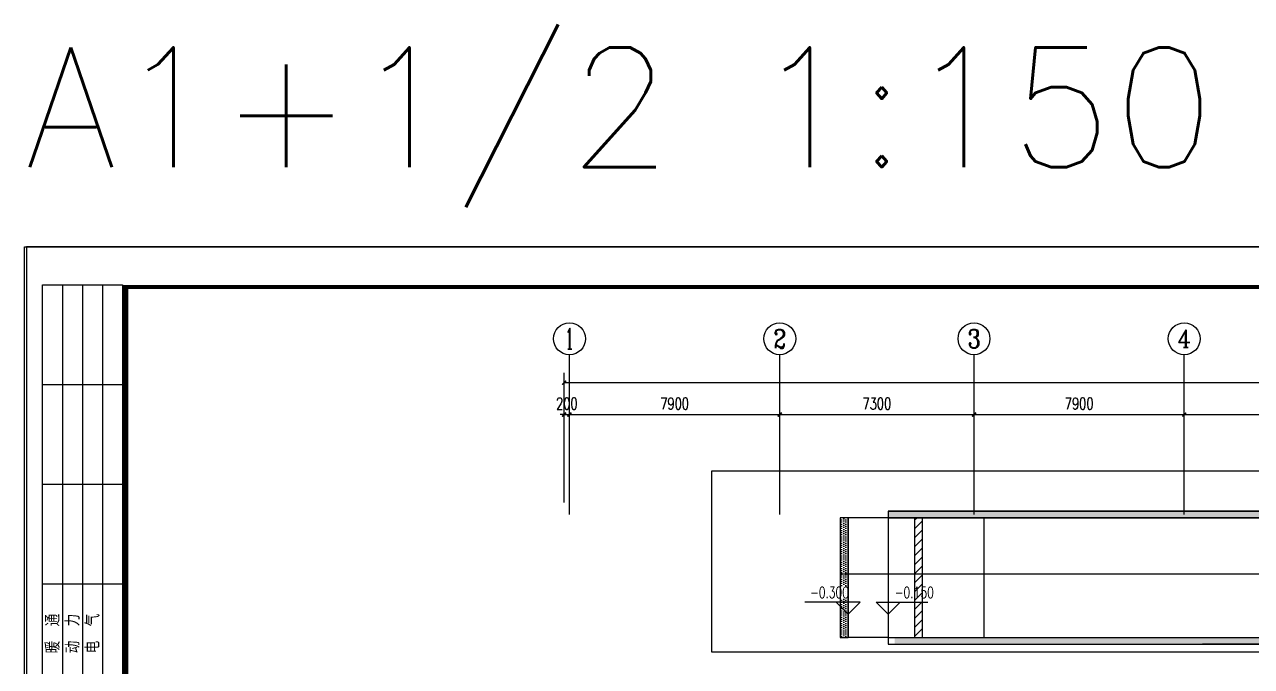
# Model space of a CAD drawing. Extents: x 1398449 to 2142961, y 256969 to 1032940.
# Drawn here: x 1498714 to 1544816, y 869472 to 893590 of the extents above; entities that cross this region are included whole.
import ezdxf
from ezdxf.enums import TextEntityAlignment as Align
from ezdxf.xclip import XClip

# ---------------------------------------------------------------- set-up
doc = ezdxf.new("R2010")
doc.units = 0
doc.header["$LTSCALE"] = 1500
doc.header["$PDSIZE"] = 50
doc.linetypes.add('__DASH', pattern=[0.35, 0.25, -0.1])
doc.linetypes.add('DASH', pattern=[0.35, 0.25, -0.1])
for name, color, linetype in [('1-建筑底图', 8, 'Continuous'), ('A-ANNO-IDEN-INDX', 3, 'Continuous'), ('A-ANNO-IDEN-LEVL', 3, 'Continuous'), ('A-ANNO-TXT', 7, 'Continuous'), ('AXIS_TEXT', 7, 'Continuous'), ('BTTK', 7, 'Continuous'), ('PUB_HATCH', 8, 'Continuous'), ('PUB_TITLE', 4, 'Continuous'), ('党校-主楼（一期）参照$0$PUB_TITLE', 7, 'Continuous'), ('公用-影线', 8, 'Continuous'), ('建筑-墙体', 2, 'Continuous'), ('建筑-柱子', 2, 'Continuous'), ('建筑-门窗', 4, 'Continuous'), ('覆土', 7, 'Continuous'), ('顶板排水', 43, 'Continuous')]:
    doc.layers.add(name, color=color, linetype=linetype)
doc.layers.add('yichutu', color=7, linetype='Continuous', true_color=0xffffff, plot=False)
doc.layers.add('建筑-门窗-编号', color=7, linetype='Continuous', lineweight=9)
doc.styles.add('_TCH_AXIS', font='COMPLEX', dxfattribs={"bigfont": 'GBCBIG'})
doc.styles.add('_TCH_DIM_T3', font='SIMPLEX', dxfattribs={"width": 0.705882, "bigfont": 'GBCBIG'})
doc.styles.add('_TEL_DIM', font='SIMPLEX', dxfattribs={"width": 0.8, "height": 3.5, "bigfont": 'HZTXT'})
doc.styles.add('A_DIM', font='simplex.shx', dxfattribs={"width": 0.7, "bigfont": 'gbcbig.shx'})
doc.styles.add('COMPLEX', font='COMPLEX')
doc.styles.add('HZ(TK)', font='geniso.shx', dxfattribs={"width": 0.9, "bigfont": 'hztxt.shx'})
doc.styles.get("Standard").update_dxf_attribs({"font": 'gbeitc.shx', "bigfont": 'gbcbig.shx'})
doc.linetypes.add('JIEDI', pattern='A,1.25,-0.25,0.25,-0.25,0.625,["/",Standard,S=0.6,R=0,X=0,Y=-0.3],0.625,-0.25,0.25,-0.25', length=4)
doc.dimstyles.new('_TCH_ARCH&&150', dxfattribs={"dimtxt": 446.25, "dimasz": 150, "dimexe": 375, "dimexo": 450, "dimgap": 189.375, "dimtad": 1, "dimdec": 0, "dimzin": 0, "dimdsep": 46, "dimtxsty": '_TCH_DIM_T3', "dimblk": 'ARCHTICK', "dimcen": 0.09, "dimclrt": 7, "dimazin": 2, "dimtfac": 1, "dimtdec": 0, "dimtix": 1, "dimtmove": 2, "dimatfit": 3, "dimfxl": 1, "dimtolj": 1, "dimtzin": 0, "dimarcsym": 0})

# ---------------------------------------------------------------- blocks, each defined once
blk = doc.blocks.new('$DorLib2D$00000037')
at = {"linetype": 'DASH'}
blk.add_line((0.5, 0), (-0.5, 0), dxfattribs=at)
blk = doc.blocks.new('_FZH')
blk.add_lwpolyline([(-0.5, -0.5), (0.5, -0.5), (0.5, 0.5), (-0.5, 0.5)], close=True)
at = {"layer": 'PUB_HATCH'}
blk.add_solid([(-0.5, -0.5), (0.5, -0.5), (-0.5, 0.5), (0.5, 0.5)], dxfattribs=at)
blk = doc.blocks.new('A$C05603C06')
h = blk.add_hatch()
h.set_pattern_fill('ANSI31', color=256, scale=150, angle=180)
h.set_pattern_definition([(225, (12590194.07, -3251143.81), (168.3798023, -168.3798023), [])])
h.paths.add_polyline_path([(-23131, 9400), (-22831, 9400), (-22831, 13900), (-23131, 13900)])
h = blk.add_hatch()
h.set_pattern_fill('ANSI31', color=256, scale=150, angle=90)
h.set_pattern_definition([(135, (-3253043.82, -12607941.74), (-168.3798023, -168.3798023), [])])
h.paths.add_polyline_path([(12300, 1400), (12300, 1100), (7500, 1100), (7500, 1400)])
at = {"layer": '公用-影线'}
for points in [[(-24131, 13900), (12300, 13900), (12550, 14150), (-24131, 14150)], [(12550, 14150), (12300, 13900), (12300, -200), (12550, -200)], [(-23880, 9150), (3000, 9150), (3000, 9400), (-23880, 9400)], [(7250, 100), (7500, 100), (7500, 5150), (7250, 5150)]]:
    blk.add_hatch(color=256, dxfattribs=at).paths.add_polyline_path(points)
h = blk.add_hatch(color=256, dxfattribs=at)
edge = h.paths.add_edge_path()
edge.add_line((6507, 7300), (6645, 7086))
edge.add_line((6645, 7086), (6644, 7087))
edge.add_line((6644, 7087), (6859, 7215))
edge.add_arc((3000, 4900), 4500, 30.9638, 90)
edge.add_line((3000, 9400), (3000, 9150))
edge.add_arc((3000, 4900), 4250, 34.3819, 90, ccw=False)
h = blk.add_hatch(color=256, dxfattribs=at)
edge = h.paths.add_edge_path()
edge.add_line((6644, 7087), (6800, 6803))
edge.add_arc((3000, 4900), 4250, 0, 26.6047, ccw=False)
edge.add_line((7250, 4900), (7500, 4900))
edge.add_arc((3000, 4900), 4500, 0, 30.9638)
edge.add_line((6859, 7215), (6644, 7087))
at = {"layer": '顶板排水'}
h = blk.add_hatch(dxfattribs=at)
h.set_pattern_fill('DOTS', color=256, scale=50, angle=90)
h.set_pattern_definition([(90, (-141983.41, -1944221.05), (-79.375, 39.6875), [0, -79.375])])
h.paths.add_polyline_path([(-25631, 13900), (-25931, 13900), (-25931, 9400), (-25631, 9400)])
for p, q in [((-25631, 13900), (-25631, 9400)), ((-25631, 9400), (-25631, 13900)), ((-24131, 13900), (-24131, 9400)), ((-20531, 13900), (-20531, 9400)), ((3000, 9400), (3000, 13900)), ((-25931, 11800), (3000, 11800)), ((-24131, 9400), (-25631, 9400)), ((1910, 9400), (3000, 9400)), ((-1194, 9150), (-12320, 9150)), ((2230, 9150), (3000, 9150)), ((7500, 4900), (12400, 4900)), ((9900, 3700), (9900, 4900)), ((7500, 3700), (12300, 3700))]:
    blk.add_line(p, q)
for points in [[(12400, 13900), (-25931, 13900), (-25931, 9400), (-25631, 9400), (-25631, 13900)], [(12400, 9150), (12550, 9150), (12550, 14150), (-24131, 14150), (-24131, 9150), (3000, 9150)], [(-23131, 13900), (-23131, 9400), (-22831, 9400), (-22831, 13900)]]:
    blk.add_lwpolyline(points)
blk.add_lwpolyline([(12300, 1400), (12300, 1100), (7500, 1100), (7500, 1400)], close=True)
blk.add_arc((3000, 4900), 6900, 0, 90)
at = {"layer": 'A-ANNO-IDEN-INDX'}
for p, q in [((9112, 9400), (9112, 10032)), ((9112, 10032), (11798, 10032))]:
    blk.add_line(p, q, dxfattribs=at)
at = {"layer": 'A-ANNO-IDEN-INDX', "const_width": 60}
blk.add_lwpolyline([(9112, 9370, 1), (9112, 9430, 1)], format="xyb", close=True, dxfattribs=at)
at = {"layer": 'A-ANNO-IDEN-LEVL'}
for p, q in [((3000, 11800), (2550, 12250)), ((2550, 12250), (4771, 12250)), ((3000, 11800), (3450, 12250)), ((-25181, 10731), (-27262, 10731)), ((-25631, 10281), (-26081, 10731)), ((-25631, 10281), (-25181, 10731)), ((-24131, 10281), (-24581, 10731)), ((-24581, 10731), (-22631, 10731)), ((-24131, 10281), (-23681, 10731)), ((10375, 4900), (9925, 5350)), ((9925, 5350), (12146, 5350)), ((10375, 4900), (10825, 5350)), ((10383, 3700), (9933, 4150)), ((9933, 4150), (12154, 4150)), ((10383, 3700), (10833, 4150)), ((10348, 100), (9898, 550)), ((9898, 550), (12119, 550)), ((10348, 100), (10798, 550))]:
    blk.add_line(p, q, dxfattribs=at)
at = {"layer": '建筑-墙体'}
for p, q in [((-24131, 14150), (12550, 14150)), ((-24131, 14150), (-24131, 13900)), ((-24131, 13900), (12300, 13900)), ((12300, 13900), (12300, -200)), ((12550, 14150), (12550, -200)), ((-24131, 9400), (3000, 9400)), ((-24131, 9400), (-24131, 9150)), ((-24131, 9150), (3000, 9150)), ((7250, 5850), (7250, 100)), ((7500, 4900), (7500, 100)), ((12550, -200), (12300, -200))]:
    blk.add_line(p, q, dxfattribs=at)
for radius, start, end in [(4500, 30.9638, 90), (4250, 34.3819, 90), (4250, 0, 34.3819), (4500, 0, 30.9638)]:
    blk.add_arc((3000, 4900), radius, start, end, dxfattribs=at)
at = {"layer": '覆土'}
blk.add_line((9900, 4300), (9900, 100), dxfattribs=at)
at = {"layer": '覆土', "linetype": '__DASH'}
blk.add_lwpolyline([(2615, 9150), (12550, 9150), (12550, 9400), (2824, 9400)], close=True, dxfattribs=at)
at = {"layer": '建筑-柱子', "xscale": 600, "yscale": 600, "zscale": 600, "rotation": 90}
blk.add_blockref('_FZH', (7200, -200), dxfattribs=at)
at = {"layer": '建筑-门窗'}
ref = blk.add_blockref('$DorLib2D$00000037', (9725, -200), dxfattribs=dict(at, xscale=-5400, yscale=-5400, zscale=200))
ref.add_attrib('A', 'FJLM', (10038, -448), dxfattribs={"layer": '建筑-门窗-编号', "height": 280, "rotation": 180, "style": 'A_DIM', "width": 0.7})
at = {"layer": 'A-ANNO-TXT', "color": 7, "style": 'A_DIM', "width": 0.7}
for s, height, p in [('-3.949', 420, (3493, 12408)), ('-0.300', 420, (-27058, 10889)), ('-0.150', 420, (-23874, 10889)), ('虚线示意翻沿位置', 525, (8913, 10189)), ('-5.250', 420, (10858, 5508)), ('-5.430', 420, (10865, 4308)), ('-5.700', 420, (10830, 708))]:
    blk.add_text(s, height=height, dxfattribs=at).set_placement(p)
blk = doc.blocks.new('_AXISO')
blk.add_circle((0, 0), 0.5)
at = {"layer": 'AXIS_TEXT', "style": 'COMPLEX', "width": 1.041667}
blk.add_attdef('A', text='', height=0.56, dxfattribs=at).set_placement((-0.25, -0.28), (0.25, -0.28), align=Align.FIT)
blk = doc.blocks.new('_ArchTick')
at = {"color": 0, "linetype": 'ByBlock', "const_width": 0.4}
blk.add_lwpolyline([(-0.5, -0.5), (0.5, 0.5)], dxfattribs=at)
blk = doc.blocks.new('*D297')
at = {"layer": '1-建筑底图', "color": 0, "lineweight": -2, "transparency": 16777216}
for p, q in [((-100, 50981), (-100, 55856)), ((139100, 50981), (139100, 55856)), ((-100, 55481), (139100, 55481))]:
    blk.add_line(p, q, dxfattribs=at)
at = {"layer": 'Defpoints', "color": 0}
for p in [(139100, 55481), (-100, 50531), (139100, 50531)]:
    blk.add_point(p, dxfattribs=at)
at = {"layer": '1-建筑底图', "color": 0, "lineweight": -2, "transparency": 16777216, "xscale": 150, "yscale": 150, "zscale": 150, "rotation": 180}
blk.add_blockref('_ArchTick', (-100, 55481), dxfattribs=at)
at = {"layer": '1-建筑底图', "color": 0, "lineweight": -2, "transparency": 16777216, "xscale": 150, "yscale": 150, "zscale": 150}
blk.add_blockref('_ArchTick', (139100, 55481), dxfattribs=at)
at = {"layer": '1-建筑底图', "color": 7, "transparency": 16777216, "insert": (69500, 55893), "char_height": 446.2, "attachment_point": 5, "style": '_TCH_DIM_T3'}
blk.add_mtext('\\A1;139200', dxfattribs=at)
blk = doc.blocks.new('*D298')
at = {"layer": '1-建筑底图', "color": 0, "lineweight": -2, "transparency": 16777216}
for p, q in [((-100, 50981), (-100, 54656)), ((100, 50981), (100, 54656)), ((-100, 54281), (-250, 54281)), ((-100, 54281), (100, 54281)), ((100, 54281), (250, 54281))]:
    blk.add_line(p, q, dxfattribs=at)
at = {"layer": 'Defpoints', "color": 0}
for p in [(100, 54281), (-100, 50531), (100, 50531)]:
    blk.add_point(p, dxfattribs=at)
at = {"layer": '1-建筑底图', "color": 0, "lineweight": -2, "transparency": 16777216, "xscale": 150, "yscale": 150, "zscale": 150}
blk.add_blockref('_ArchTick', (-100, 54281), dxfattribs=at)
at = {"layer": '1-建筑底图', "color": 0, "lineweight": -2, "transparency": 16777216, "xscale": 150, "yscale": 150, "zscale": 150, "rotation": 180}
blk.add_blockref('_ArchTick', (100, 54281), dxfattribs=at)
at = {"layer": '1-建筑底图', "color": 7, "transparency": 16777216, "insert": (0, 54693), "char_height": 446.2, "attachment_point": 5, "style": '_TCH_DIM_T3'}
blk.add_mtext('\\A1;200', dxfattribs=at)
blk = doc.blocks.new('*D299')
at = {"layer": '1-建筑底图', "color": 0, "lineweight": -2, "transparency": 16777216}
for p, q in [((100, 50981), (100, 54656)), ((8000, 50981), (8000, 54656)), ((100, 54281), (8000, 54281))]:
    blk.add_line(p, q, dxfattribs=at)
at = {"layer": 'Defpoints', "color": 0}
for p in [(8000, 54281), (100, 50531), (8000, 50531)]:
    blk.add_point(p, dxfattribs=at)
at = {"layer": '1-建筑底图', "color": 0, "lineweight": -2, "transparency": 16777216, "xscale": 150, "yscale": 150, "zscale": 150, "rotation": 180}
blk.add_blockref('_ArchTick', (100, 54281), dxfattribs=at)
at = {"layer": '1-建筑底图', "color": 0, "lineweight": -2, "transparency": 16777216, "xscale": 150, "yscale": 150, "zscale": 150}
blk.add_blockref('_ArchTick', (8000, 54281), dxfattribs=at)
at = {"layer": '1-建筑底图', "color": 7, "transparency": 16777216, "insert": (4050, 54693), "char_height": 446.2, "attachment_point": 5, "style": '_TCH_DIM_T3'}
blk.add_mtext('\\A1;7900', dxfattribs=at)
blk = doc.blocks.new('*D300')
at = {"layer": '1-建筑底图', "color": 0, "lineweight": -2, "transparency": 16777216}
for p, q in [((8000, 50981), (8000, 54656)), ((15300, 50981), (15300, 54656)), ((8000, 54281), (15300, 54281))]:
    blk.add_line(p, q, dxfattribs=at)
at = {"layer": 'Defpoints', "color": 0}
for p in [(15300, 54281), (8000, 50531), (15300, 50531)]:
    blk.add_point(p, dxfattribs=at)
at = {"layer": '1-建筑底图', "color": 0, "lineweight": -2, "transparency": 16777216, "xscale": 150, "yscale": 150, "zscale": 150, "rotation": 180}
blk.add_blockref('_ArchTick', (8000, 54281), dxfattribs=at)
at = {"layer": '1-建筑底图', "color": 0, "lineweight": -2, "transparency": 16777216, "xscale": 150, "yscale": 150, "zscale": 150}
blk.add_blockref('_ArchTick', (15300, 54281), dxfattribs=at)
at = {"layer": '1-建筑底图', "color": 7, "transparency": 16777216, "insert": (11650, 54693), "char_height": 446.2, "attachment_point": 5, "style": '_TCH_DIM_T3'}
blk.add_mtext('\\A1;7300', dxfattribs=at)
blk = doc.blocks.new('*D301')
at = {"layer": '1-建筑底图', "color": 0, "lineweight": -2, "transparency": 16777216}
for p, q in [((15300, 50981), (15300, 54656)), ((23200, 50981), (23200, 54656)), ((15300, 54281), (23200, 54281))]:
    blk.add_line(p, q, dxfattribs=at)
at = {"layer": 'Defpoints', "color": 0}
for p in [(23200, 54281), (15300, 50531), (23200, 50531)]:
    blk.add_point(p, dxfattribs=at)
at = {"layer": '1-建筑底图', "color": 0, "lineweight": -2, "transparency": 16777216, "xscale": 150, "yscale": 150, "zscale": 150, "rotation": 180}
blk.add_blockref('_ArchTick', (15300, 54281), dxfattribs=at)
at = {"layer": '1-建筑底图', "color": 0, "lineweight": -2, "transparency": 16777216, "xscale": 150, "yscale": 150, "zscale": 150}
blk.add_blockref('_ArchTick', (23200, 54281), dxfattribs=at)
at = {"layer": '1-建筑底图', "color": 7, "transparency": 16777216, "insert": (19250, 54693), "char_height": 446.2, "attachment_point": 5, "style": '_TCH_DIM_T3'}
blk.add_mtext('\\A1;7900', dxfattribs=at)
blk = doc.blocks.new('*D302')
at = {"layer": '1-建筑底图', "color": 0, "lineweight": -2, "transparency": 16777216}
for p, q in [((23200, 50981), (23200, 54656)), ((31400, 50981), (31400, 54656)), ((23200, 54281), (31400, 54281))]:
    blk.add_line(p, q, dxfattribs=at)
at = {"layer": 'Defpoints', "color": 0}
for p in [(31400, 54281), (23200, 50531), (31400, 50531)]:
    blk.add_point(p, dxfattribs=at)
at = {"layer": '1-建筑底图', "color": 0, "lineweight": -2, "transparency": 16777216, "xscale": 150, "yscale": 150, "zscale": 150, "rotation": 180}
blk.add_blockref('_ArchTick', (23200, 54281), dxfattribs=at)
at = {"layer": '1-建筑底图', "color": 0, "lineweight": -2, "transparency": 16777216, "xscale": 150, "yscale": 150, "zscale": 150}
blk.add_blockref('_ArchTick', (31400, 54281), dxfattribs=at)
at = {"layer": '1-建筑底图', "color": 7, "transparency": 16777216, "insert": (27300, 54693), "char_height": 446.2, "attachment_point": 5, "style": '_TCH_DIM_T3'}
blk.add_mtext('\\A1;8200', dxfattribs=at)
blk = doc.blocks.new('vhtemplate_2020年新竖式图框_A1_1_2', base_point=(-420.5, 0))
at = {"layer": 'PUB_TITLE'}
for p, q in [((-416, 384.5), (-416, 584.5)), ((-416, 584.5), (-396, 584.5)), ((-411, 584.5), (-411, 384.5)), ((-406, 584.5), (-406, 384.5)), ((-401, 584.5), (-401, 384.5)), ((-396, 584.5), (-396, 384.5)), ((-396, 559.5), (-416, 559.5)), ((-396, 534.5), (-416, 534.5)), ((-396, 509.5), (-416, 509.5))]:
    blk.add_line(p, q, dxfattribs=at)
at = {"layer": 'PUB_TITLE', "color": 7}
blk.add_lwpolyline([(-420.5, 594), (841, 594), (841, 0), (-420.5, 0)], close=True, dxfattribs=at)
at = {"layer": 'PUB_TITLE', "const_width": 1}
blk.add_lwpolyline([(-395.5, 10), (831, 10), (831, 584), (-395.5, 584)], close=True, dxfattribs=at)
at = {"layer": 'BTTK', "color": 4, "style": 'HZ(TK)', "width": 0.9}
for tag, p in [('合作单位', (796, 511.5)), ('建设单位', (796, 209.5)), ('工程名称', (796, 176.5)), ('子项名称', (806, 160)), ('图纸名称', (796, 141))]:
    blk.add_attdef(tag, text='', height=3.5, dxfattribs=at).set_placement(p, align=Align.MIDDLE_CENTER)
for tag, p in [('注册证书号', (808.5, 309.01)), ('注册印章号', (808.5, 301.01)), ('设计号', (806, 193)), ('图别', (789.75, 34)), ('图号', (822.25, 34)), ('版本号', (789.75, 26)), ('日期', (822.25, 26))]:
    blk.add_attdef(tag, text='', height=3.5, dxfattribs=at).set_placement(p, align=Align.MIDDLE)
at = {"layer": 'PUB_TITLE', "style": 'HZ(TK)', "width": 0.9}
for s, p in [('暖  通', (-411.68, 492.22)), ('动  力', (-406.68, 492.22)), ('电  气', (-401.68, 492.22))]:
    blk.add_text(s, height=3.5, rotation=90, dxfattribs=at).set_placement(p)
blk = doc.blocks.new('yct-1261-594-189225-89100-150-1004.0')
at = {"layer": 'yichutu', "color": 7, "true_color": 0xffffff}
blk.add_lwpolyline([(0, 0), (0, 89100), (189225, 89100), (189225, 0)], close=True, dxfattribs=at)
at = {"layer": 'yichutu', "color": 7, "true_color": 0xffffff, "style": '_TEL_DIM'}
blk.add_text('A1+1/2 1:150', height=4500, dxfattribs=at).set_placement((0, 92100))
blk = doc.blocks.new('1-一层建筑底图')
at = {"layer": '1-建筑底图'}
for p, q in [((100, 50530.7), (100, 56530.7)), ((8000, 50530.7), (8000, 56530.7)), ((15300, 50530.7), (15300, 56530.7)), ((23200, 50530.7), (23200, 56530.7))]:
    blk.add_line(p, q, dxfattribs=at)
ref = blk.add_blockref('_AXISO', (100, 57130.7), dxfattribs=dict(at, xscale=1200, yscale=1200, zscale=1200))
ref.add_attrib('A', '1', dxfattribs={"layer": 'AXIS_TEXT', "height": 772.1, "style": '_TCH_AXIS'}).set_placement((-65.4, 56744.6), (265.5, 56744.6), align=Align.FIT)
ref = blk.add_blockref('_AXISO', (8000, 57130.7), dxfattribs=dict(at, xscale=1200, yscale=1200, zscale=1200))
ref.add_attrib('A', '2', dxfattribs={"layer": 'AXIS_TEXT', "height": 698.9, "style": '_TCH_AXIS'}).set_placement((7767.1, 56781.2), (8233, 56781.2), align=Align.FIT)
ref = blk.add_blockref('_AXISO', (15300, 57130.7), dxfattribs=dict(at, xscale=1200, yscale=1200, zscale=1200))
ref.add_attrib('A', '3', dxfattribs={"layer": 'AXIS_TEXT', "height": 698.9, "style": '_TCH_AXIS'}).set_placement((15067.1, 56781.2), (15533, 56781.2), align=Align.FIT)
ref = blk.add_blockref('_AXISO', (23200, 57130.7), dxfattribs=dict(at, xscale=1200, yscale=1200, zscale=1200))
ref.add_attrib('A', '4', dxfattribs={"layer": 'AXIS_TEXT', "height": 668.2, "style": '_TCH_AXIS'}).set_placement((22945.5, 56796.6), (23454.6, 56796.6), align=Align.FIT)
ref = blk.add_blockref('A$C05603C06', (36200, 36500), dxfattribs=at)
XClip(ref).set_block_clipping_path([(-30766.6951008267, 8869.8559493814), (13725.1356963144, 15655.7832189617)])
for p1, p2, distance, picture, middle in [((-100, 50530.7), (139100, 50530.7), 4950, '*D297', (69500, 55893.2)), ((-100, 50530.7), (100, 50530.7), 3750, '*D298', (0, 54693.2)), ((100, 50530.7), (8000, 50530.7), 3750, '*D299', (4050, 54693.2)), ((8000, 50530.7), (15300, 50530.7), 3750, '*D300', (11650, 54693.2)), ((15300, 50530.7), (23200, 50530.7), 3750, '*D301', (19250, 54693.2)), ((23200, 50530.7), (31400, 50530.7), 3750, '*D302', (27300, 54693.2))]:
    dim = blk.add_aligned_dim(p1=p1, p2=p2, distance=distance, dimstyle='_TCH_ARCH&&150', dxfattribs=at)
    dim.commit()
    dim.dimension.update_dxf_attribs({"geometry": picture, "text_midpoint": middle})

msp = doc.modelspace()

# ---------------------------------------------------------------- linework, layer by layer
at = {"layer": '党校-主楼（一期）参照$0$PUB_TITLE'}
msp.add_lwpolyline([(1498789.3, 796132.9), (1687939.3, 796132.9), (1687939.3, 885232.9), (1498789.3, 885232.9)], close=True, dxfattribs=at)
at = {"layer": '党校-主楼（一期）参照$0$PUB_TITLE', "const_width": 150}
msp.add_lwpolyline([(1502539.3, 797632.9), (1686439.3, 797632.9), (1686439.3, 883732.9), (1502539.3, 883732.9)], close=True, dxfattribs=at)

# ---------------------------------------------------------------- block references
at = {"xscale": 150, "yscale": 150, "zscale": 150}
msp.add_blockref('vhtemplate_2020年新竖式图框_A1_1_2', (1498714.3, 796132.9), dxfattribs=at)
at = {"layer": '1-建筑底图', "linetype": 'JIEDI'}
msp.add_blockref('1-一层建筑底图', (1519090.9, 824654.4), dxfattribs=at)
at = {"layer": 'yichutu'}
msp.add_blockref('yct-1261-594-189225-89100-150-1004.0', (1498714.3, 796132.9), dxfattribs=at)

doc.saveas('drawing.dxf')
